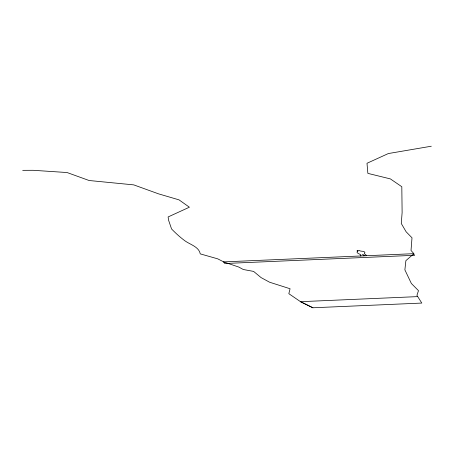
<?xml version="1.0" encoding="UTF-8"?>
<svg xmlns="http://www.w3.org/2000/svg" width="454" height="454" viewBox="0 0 454 454"><rect width="100%" height="100%" fill="white"/><g stroke="black" fill="none" stroke-linecap="round" stroke-linejoin="round"><path stroke-width="0.68" d="M431.3 146.222L388.357 153.548L367.002 163.27L367.859 173.371L390.389 178.91L401.813 186.725L402.119 212.58L401.279 223.493L406.131 231.795L412.005 237.811L411.018 250.483L413.912 253.673L405.887 260.653L404.877 269.858L411.358 283.483L418.48 290.651L416.931 295.355L421.8 303.068L312.891 307.778L300.701 301.808L288.829 293.676L290.072 288.744L269.659 282.246L261.095 277.61L253.61 271.407L243.299 269.506L238.725 267.043L223.867 261.992L217.71 258.837L200.265 253.882C198.983 246.772 190.078 244.553 184.937 240.824C180.142 237.283 175.721 233.26 171.572 228.975L168.616 220.315L168.111 216.95L189.397 207.206L179.007 199.856L158.52 193.841L133.765 184.88L89.109 180.51L67.084 172.537L33.153 170.295L22.7 170.335M417.725 296.615L300.514 301.683L312.891 307.778M360.385 255.988C363.37 254.41 355.442 253.644 357.224 251.516C359.88 251.493 354.052 250.177 359.313 250.449C360.311 251.561 362.814 250.807 364.693 251.993L364.937 252.56L364.607 252.844C363.098 253.474 366.911 255.25 366.628 255.716M365.01 255.784L362.542 254.274L363.688 255.846M413.271 253.701L223.425 261.907L224.866 263.502L414.712 255.296L413.271 253.701"/></g></svg>
